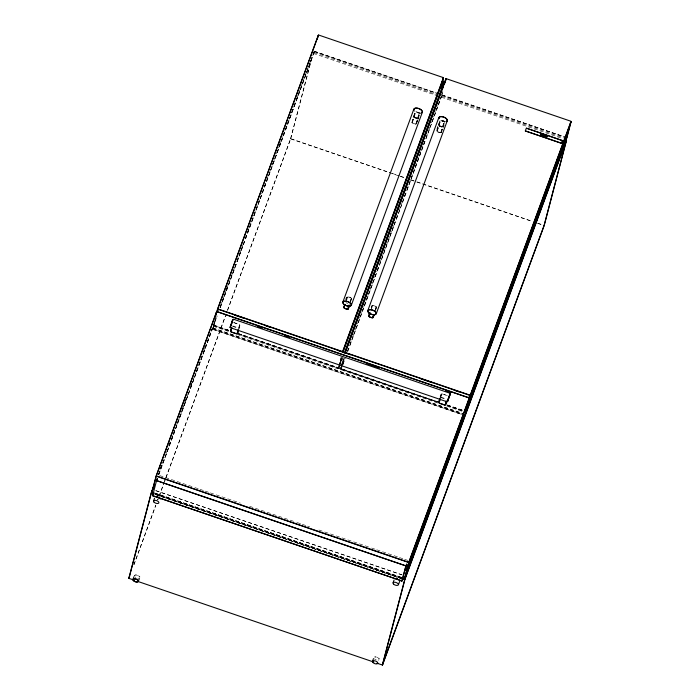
<?xml version="1.0" encoding="UTF-8"?>
<svg xmlns="http://www.w3.org/2000/svg" width="700" height="700" viewBox="0 0 700 700"><rect width="100%" height="100%" fill="white"/><g stroke="black" fill="none" stroke-linecap="round" stroke-linejoin="round"><path stroke-width="0.53" stroke-dasharray="3.5 2.62" d="M213.999 323.286L212.87 328.79L464.284 414.759M233.564 322.507L239.794 324.642L238.612 330.776M344.374 358.461L340.55 368.777L338.896 368.13M437.71 402.981L340.953 369.714M340.953 368.506L341.259 369.127L437.894 402.185L341.294 369.066M345.87 300.125C344.759 294.499 354.252 296.861 350.989 300.991M371.149 307.72L372.54 305.244L376.276 306.521L375.366 311.605M411.924 122.465L415.284 111.808L419.475 112.822L418.294 118.947L415.87 124.241L411.985 122.692L413.289 117.241M441.096 132.65C432.757 133.385 439.197 123.996 440.221 120.339C445.786 119.192 445.209 123.778 443.231 127.479M212.266 329.123L212.529 328.125L158.489 474.775M215.39 318.535L212.791 328.72L213.841 325.885M213.824 325.71L215.766 318.605M238.42 329.989L239.794 324.756M238.91 329.315L240.004 325.141M290.579 138.67L311.806 57.627M290.762 138.6L312.541 55.449M314.037 52.518L314.484 51.468L437.841 93.66M346.334 300.116L347.156 296.984M346.203 302.05L347.567 296.817M349.974 303.336L351.348 298.113M351.006 300.58L351.558 298.489M338.223 367.841L337.864 368.856L237.125 334.399M338.31 367.806L338.021 368.839L339.421 364.56M338.844 365.995L341.206 356.956M339.071 365.899L341.171 357.875M338.887 368.209L341.495 358.199M341.53 358.365L338.931 368.287L342.676 357.928M341.066 366.791L340.463 368.812L342.002 364.656M341.241 365.838L343.149 358.855M341.486 366.502L343.586 358.47M342.256 363.711L343.578 358.697M340.944 369.801L341.215 368.716M342.379 363.921L343.691 358.899M340.988 369.88L341.25 368.874M412.134 122.85L413.499 117.617M413.919 117.04L415.284 111.808M414.33 116.874L415.704 111.641M415.905 124.136L417.279 118.913M416.325 123.97L417.69 118.746M418.101 118.16L419.475 112.936M418.32 118.545L419.685 113.312M371.543 307.598L372.085 305.506M371.131 310.572L372.496 305.349M374.902 311.868L376.276 306.635M375.664 310.152L376.486 307.011M441.717 94.841L442.243 92.837M441.936 94.754L442.995 90.737M436.852 130.996L438.217 125.764M437.062 131.373L438.436 126.149M438.848 125.562L440.221 120.339M439.259 125.396L440.632 120.172M440.834 132.668L442.207 127.435M441.254 132.501L442.619 127.269M443.039 126.691L444.404 121.459M443.249 127.067L444.623 121.844M440.457 397.119L441.735 393.715L447.965 395.841M440.326 399.044L441.7 393.811M160.151 468.983L161.289 465.903M168.84 445.384L169.969 442.312M182.044 409.483L183.181 406.402M184.686 402.299L185.824 399.219M190.732 385.884L191.861 382.804M203.945 349.974L205.074 346.894M225.838 290.465L226.966 287.394M279.064 145.81L280.192 142.73M158.349 474.635L164.754 457.214M166.259 453.119L167.396 450.048M168.901 445.944L170.03 442.873M171.535 438.777L175.306 428.531M176.82 424.428L189.254 390.618M190.768 386.523L191.896 383.451M193.401 379.348L194.53 376.276M196.044 372.181L197.173 369.101M198.678 365.006L212.249 328.125M220.561 305.541L235.629 264.574M237.142 260.479L238.271 257.399M239.776 253.304L243.547 243.066M245.053 238.963L247.319 232.82M247.695 231.796L260.129 197.995M261.634 193.9L262.762 190.82M264.276 186.725L265.405 183.654M266.91 179.559L268.039 176.487M269.553 172.384L270.681 169.312M272.186 165.218L289.905 117.075M291.41 112.98L293.668 106.829M294.044 105.805L295.181 102.734M296.686 98.639L311.762 57.663M313.267 53.567L314.02 51.52M213.544 325.15L215.88 318.929M219.949 307.738L314.169 51.66M158.699 474.731L212.581 328.142L212.354 329.088L464.406 415.345M216.37 317.861L213.369 326.13L217.201 315.936M220.159 307.685L314.248 51.59M158.751 474.784L212.284 329.297M220.211 307.746L314.055 52.692M212.765 328.606L213.78 325.832M133.831 564.716L155.724 505.207M157.614 500.08L158.751 497M159.127 495.976L164.036 482.633M164.412 481.609L165.541 478.529M165.918 477.505L225.557 315.402M227.447 310.275L290.491 138.941M133.963 564.83L155.855 505.33M159.25 496.099L164.159 482.755M164.535 481.731L165.664 478.651M166.049 477.627L225.689 315.525M227.57 310.398L290.614 139.064M238.726 327.556L239.654 325.027M238.998 327.828L239.925 325.29M346.036 299.95L347.078 297.141M413.481 116.655L415.205 111.965M346.395 299.906L347.428 297.089M413.84 116.602L415.564 111.913M412.002 122.308L413.726 117.617M412.274 122.579L413.998 117.88M350.166 301.192L351.207 298.384M417.611 117.898L419.335 113.207M350.438 301.455L351.479 298.646M417.882 118.16L419.606 113.47M416.045 123.865L417.769 119.175M416.745 122.876L418.127 119.122M339.876 363.668L342.064 357.385M342.248 357.473L338.1 368.743M338.581 367.824L342.449 357.49M342.379 363.632L344.26 358.514M342.869 363.527L344.759 358.4M347.392 351.234L348.521 348.162M350.035 344.059L351.164 340.988M352.669 336.892L353.797 333.821M355.311 329.726L373.021 281.584M374.526 277.48L376.793 271.338M377.169 270.314L378.297 267.243M379.803 263.148L394.879 222.171M396.384 218.076L397.521 215.005M399.026 210.901L400.155 207.83M401.66 203.735L402.797 200.664M404.303 196.56L405.431 193.489M406.936 189.394L423.141 145.346M423.526 144.322L424.655 141.251M426.16 137.156L427.289 134.085M428.803 129.981L429.931 126.91M431.436 122.815L441.613 95.156M341.32 368.664L342.457 365.592L341.023 369.819M342.834 364.569L345.091 358.426M347.541 351.374L441.945 95.183M342.904 364.7L345.109 358.496M347.804 351.382L441.586 96.276M371.315 307.545L372.006 305.664M438.41 125.186L440.134 120.487M371.324 308.429L372.365 305.62M438.769 125.134L440.493 120.444M436.931 130.839L438.655 126.149M437.203 131.101L438.926 126.411M375.445 308.787L376.136 306.906M442.54 126.42L444.264 121.73M375.375 309.986L376.408 307.169M442.811 126.691L444.535 121.992M440.974 132.396L442.706 127.697M441.332 132.344L443.056 127.654M440.099 396.839L441.28 393.977M440.274 396.664L441.201 394.135M440.624 396.611L441.56 394.082M338.678 367.727L338.056 368.034L239.374 334.285M134.304 575.785L134.68 575.286M441.892 95.156L565.425 137.322M212.625 328.064L463.654 413.901M314.554 51.31L437.911 93.502M442.137 94.946L565.495 137.139M314.475 51.538L435.776 93.03M442.067 95.183L563.369 136.666M314.204 52.561L437.526 94.841M441.787 96.197L565.145 138.39M313.294 53.366L436.188 95.34M441.324 97.16L562.161 138.425M416.124 111.694L419.046 112.691M441.053 120.216L443.975 121.214M414.706 117.232L417.62 118.23M439.635 125.755L442.558 126.753M414.129 117.119L417.051 118.116M439.058 125.65L441.98 126.648M414.558 117.661L417.48 118.659M439.495 126.184L442.409 127.19M413.989 117.547L416.902 118.545M438.918 126.079L441.84 127.076M412.562 123.095L415.485 124.093M437.491 131.617L440.414 132.615M290.938 138.758L391.09 173.014M392.123 173.373L399.35 175.84M400.382 176.199L405.545 177.957M410.707 179.725L415.87 181.492M416.902 181.843L532.551 221.401M537.714 223.169L543.909 225.286M290.868 138.959L399.289 176.041M400.321 176.391L405.484 178.159M410.646 179.926L415.809 181.694M416.841 182.044L532.49 221.594M537.653 223.361L542.815 225.129M347.996 296.861L350.91 297.868M372.925 305.392L375.848 306.39M345.852 302.724L347.804 303.389M233.949 322.665L239.365 324.511M442.12 393.864L447.536 395.71M232.75 325.929L238.157 327.784M440.912 397.127L446.329 398.983M232.601 326.358L238.017 328.213M440.773 397.556L446.189 399.411M213.789 325.132L229.215 330.409M238.464 333.576L338.179 367.675L238.438 333.664M438.016 401.826L341.381 368.777L437.981 401.914M447.265 404.985L464.739 410.97M213.763 325.22L229.18 330.496M447.239 405.081L464.713 411.058M213.701 325.43L229.119 330.706L213.465 325.36M238.376 333.865L338.091 367.973M447.178 405.283L464.651 411.259M447.142 405.344L464.616 411.32M213.99 325.745L229.477 331.144M238.814 334.241L437.43 402.273M446.775 405.37L465.395 411.74M213.474 326.314L228.909 331.564M446.95 406.166L464.441 412.116M212.782 327.915L463.724 413.744M212.398 329.254L462.315 414.724M159.749 475.58L193.865 487.218M194.88 487.594L199.028 488.985M200.051 489.361L204.199 490.752M205.214 491.129L209.361 492.52M210.385 492.896L240.371 503.125M249.655 506.327L296.17 522.209M297.194 522.594L301.341 523.976M302.356 524.361L306.504 525.744M307.527 526.129L309.61 526.803M318.894 530.014L370.58 547.654M371.595 548.039L375.743 549.421M376.766 549.806L398.484 557.2M399.499 557.585L403.646 558.968M404.67 559.352L407.767 560.411M155.811 490.613L403.839 575.444M155.776 490.718L401.739 574.84M154.394 492.887L401.214 577.299M154.367 492.975L401.179 577.386M155.339 493.535L403.183 578.305M155.312 493.596L402.124 578.008M154.7 493.876L401.485 578.279M154.639 494.077L401.415 578.48M402.973 579.163L155.129 494.392L400.899 578.48M445.183 121.756A4.489 2.188 20.2 0 1 440.02 119.989M445.165 121.616A4.393 2.144 20.2 0 1 440.116 119.893M420.717 113.19A4.489 2.188 20.2 0 1 414.724 111.134M420.691 113.05A4.393 2.144 20.2 0 1 414.82 111.046M378.866 659.872A2.791 1.365 20.2 0 1 378.184 660.109M376.215 659.855A2.791 1.365 20.2 0 1 374.447 658.831M376.906 657.204A2.791 1.365 20.2 0 1 377.895 657.659M138.67 578.183A2.791 1.365 20.2 0 1 137.742 578.183M135.721 577.491A2.791 1.365 20.2 0 1 134.934 576.905M134.409 575.706A2.791 1.365 20.2 0 1 134.741 575.269M137.393 575.286A2.791 1.365 20.2 0 1 138.381 575.733M158.305 499.677A2.791 1.365 20.2 0 1 157.264 499.433"/><path stroke-width="1.05" d="M525.315 130.944L526.312 128.231M562.599 140.709L561.601 143.36M230.606 326.707L230.134 327.32M447.493 401.66L448.201 400.181M450.153 394.354L450.284 393.409L450.048 394.056M230.23 327.259L230.536 325.832M447.405 401.537L447.895 400.181M450.231 393.697L450.048 394.713M128.888 578.121L151.218 492.87M128.984 578.296L151.322 493.045M151.891 492.135L156.1 476.079M152.005 492.336L156.214 476.28M151.944 493.281L152.154 492.205M152.661 495.67L156.529 480.629M214.979 317.774L216.562 311.754M215.731 315.674L217.56 309.033M216.886 312.252L217.674 309.243M230.536 331.275L231.359 328.142M230.755 331.66L231.849 327.477M237.02 333.804L238.114 329.621M237.431 333.637L238.254 330.496M317.284 39.156L318.334 35.149M343.787 307.641L344.61 304.509M344.006 308.017L344.82 304.885M347.777 309.312L348.871 305.13M348.189 309.146L349.011 306.014M368.716 316.172L369.539 313.031M368.935 316.549L370.029 312.366M372.706 317.835L373.529 314.703M373.118 317.678L373.94 314.536M442.348 81.769L443.406 77.752M441.088 87.579L443.52 77.962M441.175 87.544L442.733 81.585L343.088 352.214M442.496 89.136L444.264 82.11L344.697 352.721M444.605 83.799L445.926 78.785M445.358 81.707L446.145 78.697M438.707 402.474L439.801 398.291M438.926 402.859L440.02 398.676M445.191 405.002L446.285 400.82M445.602 404.836L446.425 401.695M405.851 565.976L401.931 580.93L402.92 578.27M405.956 565.933L402.036 580.886L403.007 578.253M405.317 570.535L406.831 564.462M404.092 579.521L404.442 578.489M404.451 578.681L408.651 562.625M404.67 578.594L408.879 562.538M382.349 664.956L404.688 579.705M382.541 664.878L404.871 579.626M464.502 415.328L464.765 414.33M464.555 415.406L464.809 414.409M465.281 413.053L469.227 398.002M465.552 412.484L465.815 411.477M465.133 414.269L470.111 395.579M466.13 411.547L470.339 395.491M566.317 138.801L566.58 137.804L465.946 411.329M566.79 137.454L570.99 121.398M566.904 137.664L571.113 121.599M544.128 225.251L566.466 140M544.233 225.426L566.562 140.175L404.959 579.364M230.291 327.014L230.834 324.896M447.466 401.293L448.035 399.726M232.785 320.014L232.566 320.784M232.803 320.338L232.269 321.72M449.925 395.124L449.986 394.616M449.855 395.036L447.659 401.301M230.746 325.456L232.199 321.213M232.374 321.72L232.531 321.221M447.93 399.744L449.374 395.5M449.715 395.5L448.262 399.744M448.088 399.245L449.006 396.515M231.079 324.433L231.254 323.89M232.102 322.236L231.735 323.312M232.024 322.787L231.639 323.899M231.446 323.339L231.639 322.779M231.735 322.227L232.794 319.664M231.368 324.389L231.079 325.465M449.278 396.06L449.855 394.249M156.205 475.764L216.519 311.832M217.665 308.717L318.29 35.227M156.398 475.738L216.711 311.806M217.857 308.691L318.483 35.201M217.359 311.43L218.041 309.575L217.438 311.412M151.305 492.608L154.332 484.4M151.471 492.581L154.49 484.374M151.935 492.048L153.825 486.929M157.211 478.748L156.572 480.48L157.299 478.739M152.696 495.609L153.265 493.806M153.545 500.885L154.543 498.181M128.923 578.051L129.684 575.995M132.982 579.39L133.971 576.686M138.39 581.236L139.388 578.532M230.624 331.118L231.236 329.438M237.51 333.48L238.446 330.951M342.877 302.067L413.796 109.305M343.866 307.484L344.908 304.675M348.259 308.105L349.3 305.287M348.267 308.989L349.65 305.235M351.418 304.999L422.345 112.227M342.703 351.391L443.328 77.901M342.851 351.531L443.476 78.05M344.75 352.783L444.299 82.224M345.257 352.354L445.882 78.873M345.45 352.328L446.075 78.837M367.806 310.599L438.725 117.828M368.795 316.015L369.836 313.197M369.075 316.277L370.108 313.46M372.846 317.564L373.879 314.755M373.196 317.52L374.238 314.703M376.355 313.521L447.274 120.759M438.786 402.325L439.723 399.787M439.066 402.588L439.994 400.059M445.331 404.731L445.953 403.043M445.681 404.679L446.618 402.15M393.059 582.803L394.047 580.099M398.466 584.649L399.796 581.044M406 565.793L406.569 563.999M468.676 398.387L469.7 395.614M468.738 398.449L469.752 395.666M408.835 562.074L469.149 398.151M470.295 395.027L570.92 121.546M372.488 661.308L373.485 658.604M408.984 562.214L469.298 398.291M470.444 395.176L571.069 121.686M404.486 578.366L464.739 414.391M404.521 578.532L464.835 414.61M465.981 411.495L566.606 138.005M404.714 578.506L465.028 414.584M466.174 411.46L566.799 137.979M404.836 579.241L566.396 140.131M382.419 664.825L543.979 225.715M382.576 664.808L544.145 225.697M230.912 325.92L231 325.386M232.26 320.775L232.907 319.419M449.627 395.124L450.082 393.697M230.676 326.244L230.169 327.425M318.789 35.079L443.205 77.56M446.373 78.724L570.798 121.205M442.829 81.594L444.194 82.04M562.564 140.577L526.461 128.188L562.468 140.656L561.558 143.334L525.35 131.005M525.455 130.926L561.496 143.255M344.435 308.262L347.349 309.269M369.364 316.794L372.286 317.791M344.374 308.376L347.296 309.382M369.303 316.908L372.225 317.905M218.015 308.971L342.396 351.514M345.608 352.608L469.989 395.15M217.936 309.199L342.326 351.741M345.529 352.844L469.91 395.386M234.789 315.184L244.108 318.342M265.825 325.797L271.005 327.539M337.207 350.21L350.674 354.786M421.015 378.875L432.408 382.743M454.116 390.197L459.305 391.947M343.192 352.398L344.549 352.861M217.044 311.623L469.026 397.81M217.018 311.684L468.991 397.871M257.504 326.252L262.675 328.02M284.401 335.449L289.572 337.216M366.135 363.405L379.584 368.007M450.975 392.42L445.804 390.652L448.875 391.808M257.477 326.34L260.575 327.399M233.223 319.104L450.153 393.304M230.3 327.661L447.239 401.852M231.184 331.905L236.6 333.751M439.355 403.104L444.762 404.95M231.123 332.019L236.539 333.865M439.294 403.217L444.71 405.064M156.555 476.009L408.529 562.196M156.476 476.245L408.45 562.424M156.739 480.594L405.79 565.784M156.704 480.707L405.755 565.889M151.602 492.817L153.668 493.526M402.517 578.637L404.582 579.346M151.541 493.019L153.606 493.719M402.447 578.83L404.512 579.539M152.775 495.731L401.826 580.921M152.758 495.766L401.809 580.947M129.159 578.462L134.347 580.178M137.419 581.289L373.896 662.104M376.967 663.215L382.156 664.93M439.031 118.589A4.393 2.144 20.2 0 1 443.345 116.944A4.393 2.144 20.2 0 1 446.941 121.013M438.909 118.659A4.489 2.188 20.2 0 1 443.319 116.97A4.489 2.188 20.2 0 1 446.994 121.135M446.434 121.503A4.489 2.188 20.2 0 1 446.066 121.625M414.102 110.066A4.393 2.144 20.2 0 1 418.688 108.5A4.393 2.144 20.2 0 1 421.767 112.683M413.98 110.127A4.489 2.188 20.2 0 1 418.67 108.535A4.489 2.188 20.2 0 1 421.82 112.814M374.938 656.959A2.791 1.365 20.2 0 1 375.865 656.959M378.674 658.236A2.791 1.365 20.2 0 1 379.129 658.858M394.756 578.699A2.844 1.391 20.2 0 1 395.456 578.462A2.791 1.365 20.2 0 0 394.817 578.681M396.41 578.471A2.844 1.391 20.2 0 1 397.46 578.716A2.791 1.365 20.2 0 0 396.436 578.454M135.38 575.05A2.844 1.391 20.2 0 1 136.334 575.059M139.186 576.354A2.844 1.391 20.2 0 1 139.65 576.984M156.896 496.554A2.844 1.391 20.2 0 1 157.955 496.799A2.791 1.365 20.2 0 0 156.923 496.536M160.221 498.479A2.844 1.391 20.2 0 1 160.291 499.065M541.1 133.98L540.671 135.161C541.817 135.879 542.202 134.138 541.1 133.98M541.056 134.697L541.415 135.179L541.056 134.697M541.24 134.199L541.476 134.619L541.24 134.199M543.48 135.774C544.451 135.826 544.451 134.636 543.48 135.774M545.624 136.544L544.504 135.826L545.685 135.555L544.714 135.879L545.624 136.544M546.192 135.721L545.755 136.894L546.901 136.71C546.446 138.565 547.82 134.838 546.962 136.561L546.192 135.721M543.41 135.433L542.447 135.782L541.949 134.934L542.903 134.575L543.41 135.433M542.421 134.732L542.185 135.371L542.938 135.634L543.174 134.986L542.421 134.732M369.014 312.97A4.489 2.188 20.2 0 0 376.171 313.88A4.489 2.188 20.2 0 0 370.93 309.654A4.489 2.188 20.2 0 0 369.014 312.97M369.049 313.031A4.393 2.144 20.2 0 0 376.049 313.924A4.393 2.144 20.2 0 0 370.921 309.785A4.393 2.144 20.2 0 0 369.049 313.031M344.085 304.447A4.489 2.188 20.2 0 0 351.243 305.358A4.489 2.188 20.2 0 0 346.001 301.123A4.489 2.188 20.2 0 0 344.085 304.447M344.12 304.509A4.393 2.144 20.2 0 0 351.12 305.401A4.393 2.144 20.2 0 0 345.993 301.254A4.393 2.144 20.2 0 0 344.12 304.509M372.855 662.419A2.791 1.365 20.2 0 0 377.466 663.67A2.791 1.365 20.2 0 0 375.165 660.896A2.791 1.365 20.2 0 0 372.855 662.419M393.418 583.914A2.791 1.365 20.2 0 0 398.037 585.165A2.791 1.365 20.2 0 0 395.727 582.391A2.791 1.365 20.2 0 0 393.418 583.914M133.315 580.457A2.844 1.391 20.2 0 0 138.014 581.735A2.844 1.391 20.2 0 0 135.669 578.909A2.844 1.391 20.2 0 0 133.315 580.457A2.791 1.365 20.2 0 0 137.961 581.753A2.791 1.365 20.2 0 0 135.651 578.979A2.791 1.365 20.2 0 0 133.341 580.501M153.912 501.996A2.791 1.365 20.2 0 0 158.524 503.248A2.791 1.365 20.2 0 0 156.214 500.474A2.791 1.365 20.2 0 0 153.912 501.996"/></g></svg>
